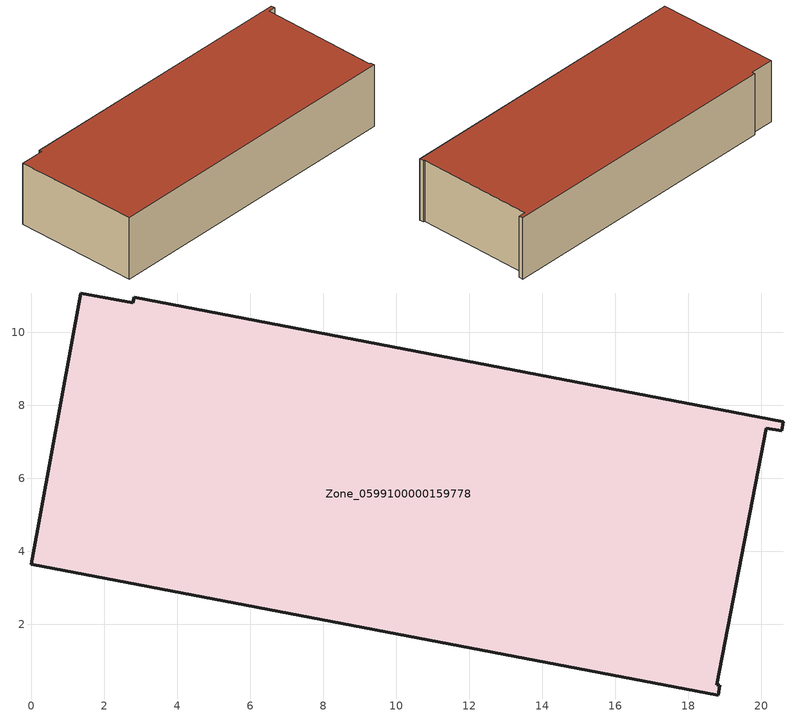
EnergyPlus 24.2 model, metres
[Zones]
Zone_0599100000159778
 floor ground (C_G): 20.14,7.37 18.78,0.34 18.86,0.33 18.83,0.06 0,3.65 1.35,11.08 2.78,10.81 2.83,10.96 20.61,7.55 20.57,7.3 z0
 wall outside (C_F): 2.83,10.96 2.78,10.81 1.35,11.08 0,3.65 18.83,0.06 18.86,0.33 18.78,0.34 20.14,7.37 20.57,7.3 20.61,7.55 2.83,10.96 z0:3.94
 roof outside (C_R): 18.78,0.34 20.14,7.37 20.57,7.3 20.61,7.55 2.83,10.96 2.78,10.81 1.35,11.08 0,3.65 18.83,0.06 18.86,0.33 z3.94
[BUILDING]
Pand.0599100000159778: North Axis=0; Terrain=City; Loads Convergence Tolerance Value=0.04; Temperature Convergence Tolerance Value=0.4; Solar Distribution=FullExterior; Maximum Number of Warmup Days=25; Minimum Number of Warmup Days=1
[Site:Location]
Rotterdam.The.Hague.AP_ZH_NLD Design_Conditions: Latitude=51.96; Longitude=4.45; Time Zone=1; Elevation=-4.5
[SITE:GROUNDTEMPERATURE:BUILDINGSURFACE]
18, 18, 18, 18, 18, 18, 18, 18, 18, 18, 18, 18
[MATERIAL] Thermal Absorptance=0.9; Solar Absorptance=0.7; Visible Absorptance=0.7
Name | Roughness | Thickness | Conductivity | Density | Specific Heat
G.D.1965-1974 | MediumSmooth | 0.15 | 0.882353 | 540 | 1210
F.D.1965-1974 | Rough | 0.3 | 0.697674 | 1920 | 840
R.D.1965-1974 | MediumRough | 0.2 | 0.232558 | 1500 | 1000
[CONSTRUCTION]
C_G: G.D.1965-1974
C_F: F.D.1965-1974
C_R: R.D.1965-1974
[ZONE]
Zone_0599100000159778: Type=1; Multiplier=1; Ceiling Height=Autocalculate; Volume=Autocalculate; Floor Area=autocalculate; Part of Total Floor Area=Yes
[ZONEINFILTRATION:DESIGNFLOWRATE]
Infil_Zone_0599100000159778: Zone or ZoneList or Space or SpaceList=Zone_0599100000159778; Schedule=AlwaysOn; Design Flow Rate Calculation Method=Flow/Area; Flow Rate per Floor Area=0.0042; Constant Term Coefficient=1; Temperature Term Coefficient=0; Velocity Term Coefficient=0; Velocity Squared Term Coefficient=0
[HVACTEMPLATE:ZONE:IDEALLOADSAIRSYSTEM]
Zone_0599100000159778: Maximum Heating Supply Air Temperature=50; Minimum Cooling Supply Air Temperature=13; Maximum Heating Supply Air Humidity Ratio=0.0156; Minimum Cooling Supply Air Humidity Ratio=0.0077; Heating Limit=NoLimit; Cooling Limit=NoLimit; Dehumidification Control Type=ConstantSensibleHeatRatio; Cooling Sensible Heat Ratio=0.7; Dehumidification Setpoint=60; Humidification Control Type=None; Humidification Setpoint=30; Outdoor Air Method=None; Outdoor Air Flow Rate per Person=0.00944; Outdoor Air Flow Rate per Zone Floor Area=0; Outdoor Air Flow Rate per Zone=0; Demand Controlled Ventilation Type=None; Outdoor Air Economizer Type=NoEconomizer; Heat Recovery Type=None; Sensible Heat Recovery Effectiveness=0.7; Latent Heat Recovery Effectiveness=0.65
[ZONECONTROL:THERMOSTAT]
ThermostatControl_Zone_0599100000159778: Zone or ZoneList=Zone_0599100000159778; Control Type Schedule=DualSetpointControlType; Control 1=Thermostat_Zone_0599100000159778; Temperature Difference Between Cutout And Setpoint=0
[THERMOSTATSETPOINT:DUALSETPOINT]
Thermostat_Zone_0599100000159778: Heating Setpoint Temperature Schedule=HeatingSetpoint_Zone_0599100000159778; Cooling Setpoint Temperature Schedule=CoolingSetpoint_Zone_0599100000159778
[SCHEDULE:COMPACT]
HeatingSetpoint_Zone_0599100000159778: Through: 12/31, For: AllDays, Until: 24:00, 21
CoolingSetpoint_Zone_0599100000159778: Through: 12/31, For: AllDays, Until: 24:00, 24
DualSetpointControlType: Through: 12/31, For: AllDays, Until: 24:00, 4
AlwaysOn: Through: 12/31, For: AllDays, Until: 24:00, 1
